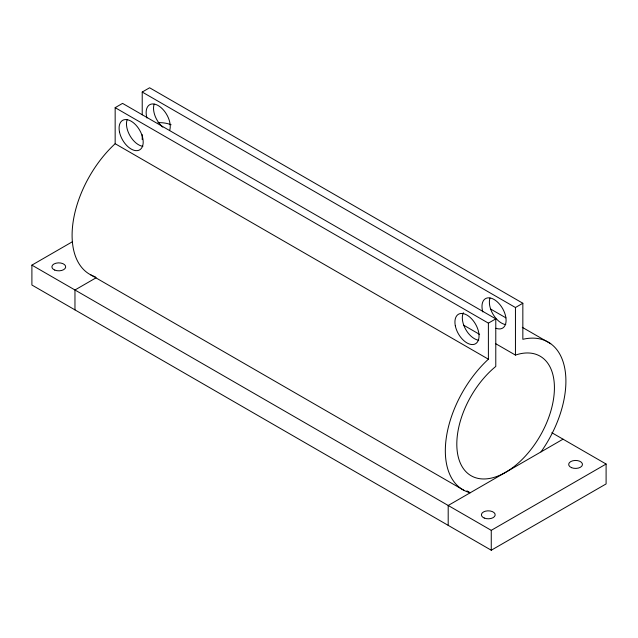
<?xml version="1.0" encoding="UTF-8"?>
<svg xmlns="http://www.w3.org/2000/svg" width="638" height="638" viewBox="0 0 638 638"><rect width="100%" height="100%" fill="white"/><g stroke="black" fill="none" stroke-linecap="round" stroke-linejoin="round"><path stroke-width="0.96" d="M95.381 276.812A85.261 49.23 -60 0 1 73.131 221.857A85.261 49.23 -60 0 1 115.159 143.717L115.159 107.662L122.552 103.388L495.782 318.872L495.782 366.443A69.024 39.851 -60 0 0 465.094 470.772A69.024 39.851 -60 0 0 546.136 423.983A69.024 39.851 -60 0 0 515.448 355.087L515.448 307.524L142.218 92.039L142.218 114.832M142.218 92.039L149.611 87.773L522.841 303.249L522.841 339.304A85.261 49.23 -60 0 1 565.045 369.952A85.261 49.23 -60 0 1 541.008 451.887M551.83 432.708L606.1 464.033L606.1 483.931L491.26 550.227L31.9 285.019L31.9 265.129L72.182 241.874M96.139 277.769L74.965 289.995L74.965 309.885M115.159 107.662L488.389 323.139L495.782 318.872M515.448 307.524L522.841 303.249M563.035 439.175L448.195 505.479L448.195 525.369M31.9 265.129L491.26 530.337L606.1 464.033M490.407 308.912L505.926 317.868M522.299 327.326L550.746 343.746M463.794 325.268L479.624 334.408M495.447 343.547L515.448 355.087M115.159 143.717L488.389 359.194A85.261 49.23 -60 0 0 446.185 438.585A85.261 49.23 -60 0 0 470.222 492.759L466.888 490.837M90.771 274.89L464.001 490.367M491.26 530.337L491.26 550.227M488.389 323.139L488.389 359.194M142.218 134.65L142.218 139.61M157.961 122.671A85.261 49.23 -60 0 1 171.112 124.769M142.88 146.333A17.051 9.849 60 0 1 130.184 136.069A17.051 9.849 60 0 1 127.114 119.777M162.794 127.145A17.051 9.849 60 0 1 154.165 104.153M146.947 118.006A17.051 9.849 60 0 1 157.937 105.422A17.051 9.849 60 0 1 169.612 130.551M478.723 340.229A17.051 9.849 60 0 1 465.644 329.304A17.051 9.849 60 0 1 463.347 312.732M505.775 324.614A17.051 9.849 60 0 1 493.086 314.343A17.051 9.849 60 0 1 490.008 298.05M482.791 311.91A17.051 9.849 60 0 1 490.478 298.026A17.051 9.849 60 0 1 505.775 316.974A17.051 9.849 60 0 1 495.981 328.251M54.74 270.073A6.898 3.987 0 0 0 65.65 267.25A6.898 3.987 0 0 0 55.969 263.207A6.898 3.987 0 0 0 54.74 270.073M119.466 131.859A17.051 9.849 60 0 0 139.594 149.914A17.051 9.849 60 0 0 134.355 123.549A17.051 9.849 60 0 0 119.466 131.859M455.309 325.755A17.051 9.849 60 0 0 475.438 343.818A17.051 9.849 60 0 0 470.198 317.445A17.051 9.849 60 0 0 455.309 325.755M571.52 467.654A6.898 3.987 0 0 0 582.43 464.839A6.898 3.987 0 0 0 572.749 460.788A6.898 3.987 0 0 0 571.52 467.654M484.242 518.04A6.898 3.987 0 0 0 495.152 515.225A6.898 3.987 0 0 0 485.47 511.174A6.898 3.987 0 0 0 484.242 518.04"/></g></svg>
